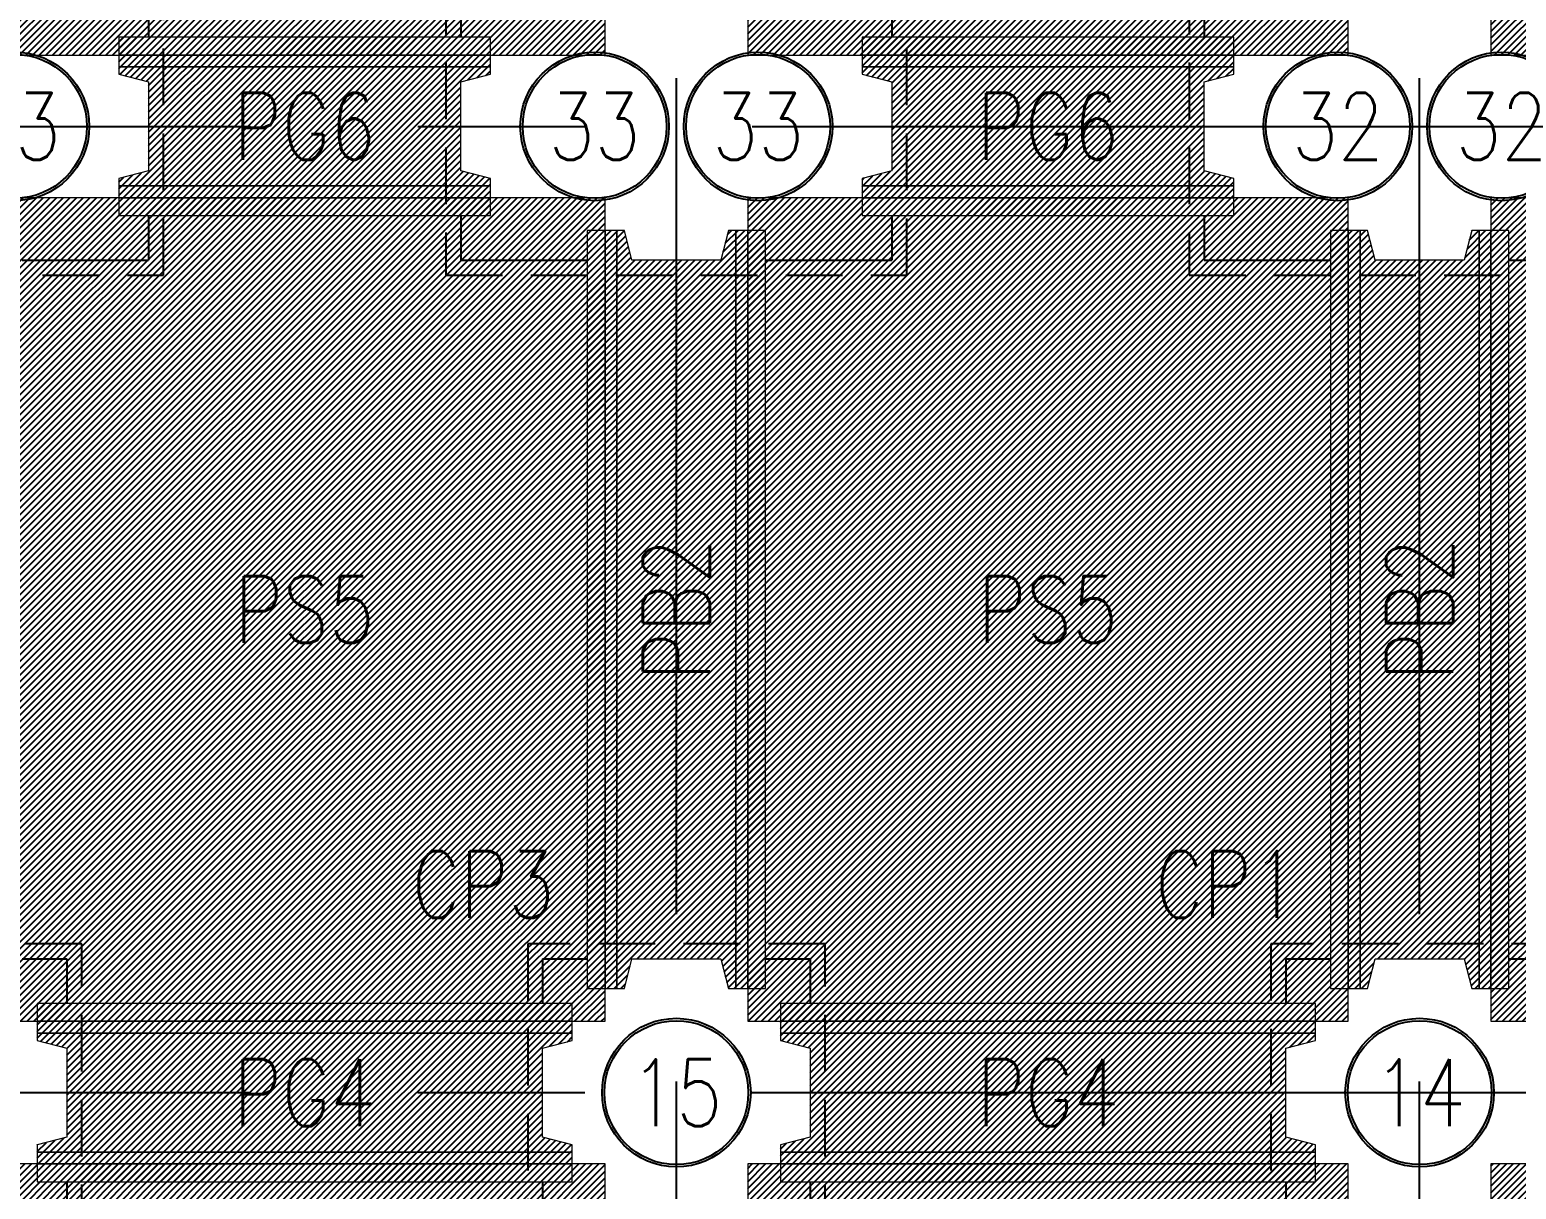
# Model space of a CAD drawing. Extents: x -4754 to 9942, y -40154 to 3841.
# Drawn here: x 1156 to 2156, y -19250 to -18470 of the extents above; entities that cross this region are included whole.
import ezdxf
from ezdxf.enums import TextEntityAlignment as Align

# ---------------------------------------------------------------- set-up
doc = ezdxf.new("R2010")
doc.units = 0
doc.header["$LTSCALE"] = 3
doc.linetypes.add('CENTER', pattern=[2, 1.25, -0.25, 0.25, -0.25])
doc.linetypes.add('DASHED', pattern=[19.05, 12.7, -6.35])
doc.layers.get('0').update_dxf_attribs({"linetype": 'CONTINUOUS'})
doc.layers.add('HB_0', color=7, linetype='CONTINUOUS', transparency=0.5)
doc.layers.add('預鑄版_HATCH', color=253, linetype='CONTINUOUS', transparency=0.1)
for name, color, linetype in [('基椿', 1, 'CONTINUOUS'), ('底圖', 7, 'CONTINUOUS'), ('預鑄梁', 7, 'CONTINUOUS'), ('預鑄梁_HATCH', 253, 'CONTINUOUS'), ('預鑄梁_TXT', 2, 'CONTINUOUS'), ('預鑄梁_外緣', 7, 'CONTINUOUS'), ('預鑄樁帽', 6, 'CONTINUOUS'), ('預鑄樁帽_TXT', 2, 'CONTINUOUS'), ('預鑄版', 7, 'CONTINUOUS'), ('預鑄版_TXT', 2, 'CONTINUOUS')]:
    doc.layers.add(name, color=color, linetype=linetype)
doc.styles.get("Standard").update_dxf_attribs({"font": 'ROMANS.shx', "width": 0.8, "bigfont": 'chineset.shx'})

# ---------------------------------------------------------------- blocks, each defined once
blk = doc.blocks.new('pile')
at = {"layer": 'HB_0', "linetype": 'Continuous'}
for radius in [50, 48.4]:
    blk.add_circle((0, 0), radius, dxfattribs=at)
at = {"color": 2, "width": 0.8}
blk.add_attdef('A', text='', height=45, dxfattribs=at).set_placement((0, 0), align=Align.MIDDLE_CENTER)

msp = doc.modelspace()

# ---------------------------------------------------------------- hatches: boundary and pattern name
at = {"layer": '預鑄梁_HATCH', "linetype": 'Continuous'}
h = msp.add_hatch(dxfattribs=at)
h.set_pattern_fill('ANSI31', color=256, style=0)
h.paths.add_polyline_path([(1215.844, -18594.682), (1465.844, -18594.682), (1465.844, -18594.682), (1465.844, -18582.682), (1465.844, -18574.682), (1465.844, -18569.682), (1445.844, -18564.682), (1445.844, -18504.682), (1465.844, -18499.682), (1465.844, -18494.682), (1465.844, -18486.682), (1465.844, -18474.682), (1465.844, -18474.682), (1215.844, -18474.682), (1215.844, -18474.682), (1215.844, -18486.682), (1215.844, -18494.682), (1215.844, -18499.682), (1235.844, -18504.682), (1235.844, -18564.682), (1215.844, -18569.682), (1215.844, -18574.682), (1215.844, -18582.682)], flags=17)
h = msp.add_hatch(dxfattribs=at)
h.set_pattern_fill('ANSI31', color=256, style=0)
h.paths.add_polyline_path([(1715.844, -18594.682), (1965.844, -18594.682), (1965.844, -18594.682), (1965.844, -18582.682), (1965.844, -18574.682), (1965.844, -18569.682), (1945.844, -18564.682), (1945.844, -18504.682), (1965.844, -18499.682), (1965.844, -18494.682), (1965.844, -18486.682), (1965.844, -18474.682), (1965.844, -18474.682), (1715.844, -18474.682), (1715.844, -18474.682), (1715.844, -18486.682), (1715.844, -18494.682), (1715.844, -18499.682), (1735.844, -18504.682), (1735.844, -18564.682), (1715.844, -18569.682), (1715.844, -18574.682), (1715.844, -18582.682)], flags=17)
h = msp.add_hatch(dxfattribs=at)
h.set_pattern_fill('ANSI31', color=256, style=0)
h.paths.add_polyline_path([(1530.844, -19114.682), (1542.844, -19114.682), (1550.844, -19114.682), (1555.844, -19114.682), (1560.844, -19094.682), (1620.844, -19094.682), (1625.844, -19114.682), (1630.844, -19114.682), (1638.844, -19114.682), (1650.844, -19114.682), (1650.844, -19094.682), (1650.844, -18624.682), (1650.844, -19114.682), (1650.844, -18604.682), (1650.844, -18604.682), (1638.844, -18604.682), (1630.844, -18604.682), (1625.844, -18604.682), (1620.844, -18624.682), (1560.844, -18624.682), (1555.844, -18604.682), (1550.844, -18604.682), (1542.844, -18604.682), (1530.844, -18604.682), (1530.844, -19094.682), (1530.844, -18624.682), (1530.844, -18604.682)], flags=17)
h = msp.add_hatch(dxfattribs=at)
h.set_pattern_fill('ANSI31', color=256, style=0)
h.paths.add_polyline_path([(2030.844, -19114.682), (2042.844, -19114.682), (2050.844, -19114.682), (2055.844, -19114.682), (2060.844, -19094.682), (2120.844, -19094.682), (2125.844, -19114.682), (2130.844, -19114.682), (2138.844, -19114.682), (2150.844, -19114.682), (2150.844, -19114.682), (2150.844, -18604.682), (2150.844, -18604.682), (2138.844, -18604.682), (2130.844, -18604.682), (2125.844, -18604.682), (2120.844, -18624.682), (2060.844, -18624.682), (2055.844, -18604.682), (2050.844, -18604.682), (2042.844, -18604.682), (2030.844, -18604.682), (2030.844, -19094.682), (2030.844, -18624.682), (2030.844, -18604.682)], flags=17)
h = msp.add_hatch(dxfattribs=at)
h.set_pattern_fill('ANSI31', color=256, style=0)
h.paths.add_polyline_path([(1160.844, -19244.682), (1520.844, -19244.682), (1520.844, -19244.682), (1520.844, -19232.682), (1520.844, -19224.682), (1520.844, -19219.682), (1500.844, -19214.682), (1500.844, -19154.682), (1520.844, -19149.682), (1520.844, -19144.682), (1520.844, -19136.682), (1520.844, -19124.682), (1520.844, -19124.682), (1160.844, -19124.682), (1160.844, -19124.682), (1160.844, -19136.682), (1160.844, -19144.682), (1160.844, -19149.682), (1180.844, -19154.682), (1180.844, -19214.682), (1160.844, -19219.682), (1160.844, -19224.682), (1160.844, -19232.682)], flags=17)
h = msp.add_hatch(dxfattribs=at)
h.set_pattern_fill('ANSI31', color=256, style=0)
h.paths.add_polyline_path([(1660.844, -19244.682), (2020.844, -19244.682), (2020.844, -19244.682), (2020.844, -19232.682), (2020.844, -19224.682), (2020.844, -19219.682), (2000.844, -19214.682), (2000.844, -19154.682), (2020.844, -19149.682), (2020.844, -19144.682), (2020.844, -19136.682), (2020.844, -19124.682), (2020.844, -19124.682), (1660.844, -19124.682), (1660.844, -19124.682), (1660.844, -19136.682), (1660.844, -19144.682), (1660.844, -19149.682), (1680.844, -19154.682), (1680.844, -19214.682), (1660.844, -19219.682), (1660.844, -19224.682), (1660.844, -19232.682)], flags=17)
at = {"layer": '預鑄版_HATCH', "linetype": 'Continuous'}
h = msp.add_hatch(dxfattribs=at)
h.set_pattern_fill('ANSI31', color=256, style=0)
h.paths.add_polyline_path([(1138.844, -18486.682), (1542.844, -18486.682), (1542.844, -17932.682), (1138.844, -17932.682)], flags=17)
h = msp.add_hatch(dxfattribs=at)
h.set_pattern_fill('ANSI31', color=256, style=0)
h.paths.add_polyline_path([(1638.844, -18486.682), (2042.844, -18486.682), (2042.844, -17932.682), (1638.844, -17932.682)], flags=17)
h = msp.add_hatch(dxfattribs=at)
h.set_pattern_fill('ANSI31', color=256, style=0)
h.paths.add_polyline_path([(2138.844, -18486.682), (2542.844, -18486.682), (2542.844, -17932.682), (2138.844, -17932.682)], flags=17)
h = msp.add_hatch(dxfattribs=at)
h.set_pattern_fill('ANSI31', color=256, style=0)
h.paths.add_polyline_path([(1138.844, -19136.682), (1542.844, -19136.682), (1542.844, -18582.682), (1138.844, -18582.682)], flags=17)
h = msp.add_hatch(dxfattribs=at)
h.set_pattern_fill('ANSI31', color=256, style=0)
h.paths.add_polyline_path([(1638.844, -19136.682), (2042.844, -19136.682), (2042.844, -18582.682), (1638.844, -18582.682)], flags=17)
h = msp.add_hatch(dxfattribs=at)
h.set_pattern_fill('ANSI31', color=256, style=0)
h.paths.add_polyline_path([(2138.844, -19136.682), (2542.844, -19136.682), (2542.844, -18582.682), (2138.844, -18582.682)], flags=17)
h = msp.add_hatch(dxfattribs=at)
h.set_pattern_fill('ANSI31', color=256, style=0)
h.paths.add_polyline_path([(1138.844, -19786.682), (1542.844, -19786.682), (1542.844, -19232.682), (1138.844, -19232.682)], flags=17)
h = msp.add_hatch(dxfattribs=at)
h.set_pattern_fill('ANSI31', color=256, style=0)
h.paths.add_polyline_path([(1638.844, -19786.682), (2042.844, -19786.682), (2042.844, -19232.682), (1638.844, -19232.682)], flags=17)
h = msp.add_hatch(dxfattribs=at)
h.set_pattern_fill('ANSI31', color=256, style=0)
h.paths.add_polyline_path([(2138.844, -19786.682), (2542.844, -19786.682), (2542.844, -19232.682), (2138.844, -19232.682)], flags=17)

# ---------------------------------------------------------------- linework, layer by layer
at = {"layer": '底圖', "color": 252, "linetype": 'CENTER', "ltscale": 150}
for points in [[(1590.844, -19964.682), (1590.844, -16984.682)], [(2090.844, -19964.682), (2090.844, -16984.682)], [(-158.156, -18534.682), (4339.844, -18534.682)], [(-158.156, -19184.682), (4339.844, -19184.682)]]:
    msp.add_lwpolyline(points, dxfattribs=at)
at = {"layer": '預鑄梁', "lineweight": 5}
for p, q in [((1235.844, -18474.682, 110), (1215.844, -18474.682, 110)), ((1215.844, -18474.682, 110), (1215.844, -18486.682, 110)), ((1445.844, -18474.682, 110), (1235.844, -18474.682, 110)), ((1465.844, -18474.682, 110), (1445.844, -18474.682, 110)), ((1465.844, -18486.682, 110), (1465.844, -18474.682, 110)), ((1735.844, -18474.682, 110), (1715.844, -18474.682, 110)), ((1715.844, -18474.682, 110), (1715.844, -18486.682, 110)), ((1945.844, -18474.682, 110), (1735.844, -18474.682, 110)), ((1965.844, -18474.682, 110), (1945.844, -18474.682, 110)), ((1965.844, -18486.682, 110), (1965.844, -18474.682, 110)), ((1235.844, -18486.682, 110), (1215.844, -18486.682, 110)), ((1215.844, -18486.682, 110), (1215.844, -18494.682, 97)), ((1215.844, -18486.682, 110), (1235.844, -18486.682, 110)), ((1445.844, -18486.682, 110), (1235.844, -18486.682, 110)), ((1235.844, -18486.682, 110), (1445.844, -18486.682, 110)), ((1465.844, -18486.682, 110), (1445.844, -18486.682, 110)), ((1445.844, -18486.682, 110), (1465.844, -18486.682, 110)), ((1465.844, -18494.682, 97), (1465.844, -18486.682, 110)), ((1735.844, -18486.682, 110), (1715.844, -18486.682, 110)), ((1715.844, -18486.682, 110), (1715.844, -18494.682, 97)), ((1715.844, -18486.682, 110), (1735.844, -18486.682, 110)), ((1945.844, -18486.682, 110), (1735.844, -18486.682, 110)), ((1735.844, -18486.682, 110), (1945.844, -18486.682, 110)), ((1965.844, -18486.682, 110), (1945.844, -18486.682, 110)), ((1945.844, -18486.682, 110), (1965.844, -18486.682, 110)), ((1965.844, -18494.682, 97), (1965.844, -18486.682, 110)), ((1235.844, -18494.682, 97), (1215.844, -18494.682, 97)), ((1215.844, -18494.682, 97), (1215.844, -18499.682, 97)), ((1215.844, -18494.682, 97), (1235.844, -18494.682, 97)), ((1215.844, -18499.682, 97), (1235.844, -18504.682, 97)), ((1235.844, -18494.682, 97), (1445.844, -18494.682, 97)), ((1445.844, -18494.682, 97), (1235.844, -18494.682, 97)), ((1465.844, -18494.682, 97), (1445.844, -18494.682, 97)), ((1445.844, -18494.682, 97), (1465.844, -18494.682, 97)), ((1445.844, -18504.682, 97), (1465.844, -18499.682, 97)), ((1465.844, -18499.682, 97), (1465.844, -18494.682, 97)), ((1735.844, -18494.682, 97), (1715.844, -18494.682, 97)), ((1715.844, -18494.682, 97), (1715.844, -18499.682, 97)), ((1715.844, -18494.682, 97), (1735.844, -18494.682, 97)), ((1715.844, -18499.682, 97), (1735.844, -18504.682, 97)), ((1735.844, -18494.682, 97), (1945.844, -18494.682, 97)), ((1945.844, -18494.682, 97), (1735.844, -18494.682, 97)), ((1965.844, -18494.682, 97), (1945.844, -18494.682, 97)), ((1945.844, -18494.682, 97), (1965.844, -18494.682, 97)), ((1945.844, -18504.682, 97), (1965.844, -18499.682, 97)), ((1965.844, -18499.682, 97), (1965.844, -18494.682, 97)), ((1235.844, -18504.682, 97), (1235.844, -18564.682, 97)), ((1445.844, -18564.682, 97), (1445.844, -18504.682, 97)), ((1735.844, -18504.682, 97), (1735.844, -18564.682, 97)), ((1945.844, -18564.682, 97), (1945.844, -18504.682, 97)), ((1235.844, -18564.682, 97), (1215.844, -18569.682, 97)), ((1215.844, -18569.682, 97), (1215.844, -18574.682, 97)), ((1465.844, -18569.682, 97), (1445.844, -18564.682, 97)), ((1465.844, -18574.682, 97), (1465.844, -18569.682, 97)), ((1735.844, -18564.682, 97), (1715.844, -18569.682, 97)), ((1715.844, -18569.682, 97), (1715.844, -18574.682, 97)), ((1965.844, -18569.682, 97), (1945.844, -18564.682, 97)), ((1965.844, -18574.682, 97), (1965.844, -18569.682, 97)), ((1215.844, -18574.682, 97), (1235.844, -18574.682, 97)), ((1235.844, -18574.682, 97), (1215.844, -18574.682, 97)), ((1215.844, -18574.682, 97), (1215.844, -18582.682, 113)), ((1445.844, -18574.682, 97), (1235.844, -18574.682, 97)), ((1235.844, -18574.682, 97), (1445.844, -18574.682, 97)), ((1445.844, -18574.682, 97), (1465.844, -18574.682, 97)), ((1465.844, -18574.682, 97), (1445.844, -18574.682, 97)), ((1465.844, -18582.682, 113), (1465.844, -18574.682, 97)), ((1715.844, -18574.682, 97), (1735.844, -18574.682, 97)), ((1735.844, -18574.682, 97), (1715.844, -18574.682, 97)), ((1715.844, -18574.682, 97), (1715.844, -18582.682, 113)), ((1945.844, -18574.682, 97), (1735.844, -18574.682, 97)), ((1735.844, -18574.682, 97), (1945.844, -18574.682, 97)), ((1945.844, -18574.682, 97), (1965.844, -18574.682, 97)), ((1965.844, -18574.682, 97), (1945.844, -18574.682, 97)), ((1965.844, -18582.682, 113), (1965.844, -18574.682, 97)), ((1215.844, -18582.682, 113), (1235.844, -18582.682, 113)), ((1235.844, -18582.682, 113), (1215.844, -18582.682, 113)), ((1215.844, -18582.682, 113), (1215.844, -18594.682, 113)), ((1445.844, -18582.682, 113), (1235.844, -18582.682, 113)), ((1235.844, -18582.682, 113), (1445.844, -18582.682, 113)), ((1445.844, -18582.682, 113), (1465.844, -18582.682, 113)), ((1465.844, -18582.682, 113), (1445.844, -18582.682, 113)), ((1465.844, -18594.682, 113), (1465.844, -18582.682, 113)), ((1715.844, -18582.682, 113), (1735.844, -18582.682, 113)), ((1735.844, -18582.682, 113), (1715.844, -18582.682, 113)), ((1715.844, -18582.682, 113), (1715.844, -18594.682, 113)), ((1945.844, -18582.682, 113), (1735.844, -18582.682, 113)), ((1735.844, -18582.682, 113), (1945.844, -18582.682, 113)), ((1945.844, -18582.682, 113), (1965.844, -18582.682, 113)), ((1965.844, -18582.682, 113), (1945.844, -18582.682, 113)), ((1965.844, -18594.682, 113), (1965.844, -18582.682, 113)), ((1215.844, -18594.682, 113), (1235.844, -18594.682, 113)), ((1235.844, -18594.682, 113), (1445.844, -18594.682, 113)), ((1445.844, -18594.682, 113), (1465.844, -18594.682, 113)), ((1715.844, -18594.682, 113), (1735.844, -18594.682, 113)), ((1735.844, -18594.682, 113), (1945.844, -18594.682, 113)), ((1945.844, -18594.682, 113), (1965.844, -18594.682, 113)), ((1542.844, -18604.682, 113), (1530.844, -18604.682, 113)), ((1530.844, -18604.682, 113), (1530.844, -18624.682, 113)), ((1550.844, -18604.682, 97), (1542.844, -18604.682, 113)), ((1542.844, -18604.682, 113), (1542.844, -18624.682, 113)), ((1542.844, -18624.682, 113), (1542.844, -18604.682, 113)), ((1555.844, -18604.682, 97), (1550.844, -18604.682, 97)), ((1550.844, -18604.682, 97), (1550.844, -18624.682, 97)), ((1550.844, -18624.682, 97), (1550.844, -18604.682, 97)), ((1560.844, -18624.682, 97), (1555.844, -18604.682, 97)), ((1625.844, -18604.682, 97), (1620.844, -18624.682, 97)), ((1630.844, -18604.682, 97), (1625.844, -18604.682, 97)), ((1630.844, -18624.682, 97), (1630.844, -18604.682, 97)), ((1630.844, -18604.682, 97), (1630.844, -18624.682, 97)), ((1638.844, -18604.682, 113), (1630.844, -18604.682, 97)), ((1638.844, -18624.682, 113), (1638.844, -18604.682, 113)), ((1638.844, -18604.682, 113), (1638.844, -18624.682, 113)), ((1650.844, -18604.682, 113), (1638.844, -18604.682, 113)), ((1650.844, -18624.682, 113), (1650.844, -18604.682, 113)), ((2042.844, -18604.682, 113), (2030.844, -18604.682, 113)), ((2030.844, -18604.682, 113), (2030.844, -18624.682, 113)), ((2050.844, -18604.682, 97), (2042.844, -18604.682, 113)), ((2042.844, -18604.682, 113), (2042.844, -18624.682, 113)), ((2042.844, -18624.682, 113), (2042.844, -18604.682, 113)), ((2055.844, -18604.682, 97), (2050.844, -18604.682, 97)), ((2050.844, -18604.682, 97), (2050.844, -18624.682, 97)), ((2050.844, -18624.682, 97), (2050.844, -18604.682, 97)), ((2060.844, -18624.682, 97), (2055.844, -18604.682, 97)), ((2125.844, -18604.682, 97), (2120.844, -18624.682, 97)), ((2130.844, -18604.682, 97), (2125.844, -18604.682, 97)), ((2130.844, -18624.682, 97), (2130.844, -18604.682, 97)), ((2130.844, -18604.682, 97), (2130.844, -18624.682, 97)), ((2138.844, -18604.682, 113), (2130.844, -18604.682, 97)), ((2138.844, -18624.682, 113), (2138.844, -18604.682, 113)), ((2138.844, -18604.682, 113), (2138.844, -18624.682, 113)), ((2150.844, -18604.682, 113), (2138.844, -18604.682, 113)), ((2150.844, -18624.682, 113), (2150.844, -18604.682, 113)), ((1530.844, -18624.682, 113), (1530.844, -19094.682, 113)), ((1542.844, -18624.682, 113), (1542.844, -19094.682, 113)), ((1542.844, -19094.682, 113), (1542.844, -18624.682, 113)), ((1550.844, -19094.682, 97), (1550.844, -18624.682, 97)), ((1550.844, -18624.682, 97), (1550.844, -19094.682, 97)), ((1620.844, -18624.682, 97), (1560.844, -18624.682, 97)), ((1630.844, -18624.682, 97), (1630.844, -19094.682, 97)), ((1630.844, -19094.682, 97), (1630.844, -18624.682, 97)), ((1638.844, -18624.682, 113), (1638.844, -19094.682, 113)), ((1638.844, -19094.682, 113), (1638.844, -18624.682, 113)), ((1650.844, -19094.682, 113), (1650.844, -18624.682, 113)), ((2030.844, -18624.682, 113), (2030.844, -19094.682, 113)), ((2042.844, -18624.682, 113), (2042.844, -19094.682, 113)), ((2042.844, -19094.682, 113), (2042.844, -18624.682, 113)), ((2050.844, -19094.682, 97), (2050.844, -18624.682, 97)), ((2050.844, -18624.682, 97), (2050.844, -19094.682, 97)), ((2120.844, -18624.682, 97), (2060.844, -18624.682, 97)), ((2130.844, -18624.682, 97), (2130.844, -19094.682, 97)), ((2130.844, -19094.682, 97), (2130.844, -18624.682, 97)), ((2138.844, -18624.682, 113), (2138.844, -19094.682, 113)), ((2138.844, -19094.682, 113), (2138.844, -18624.682, 113)), ((2150.844, -19094.682, 113), (2150.844, -18624.682, 113)), ((1530.844, -19094.682, 113), (1530.844, -19114.682, 113)), ((1542.844, -19094.682, 113), (1542.844, -19114.682, 113)), ((1542.844, -19114.682, 113), (1542.844, -19094.682, 113)), ((1550.844, -19094.682, 97), (1550.844, -19114.682, 97)), ((1550.844, -19114.682, 97), (1550.844, -19094.682, 97)), ((1555.844, -19114.682, 97), (1560.844, -19094.682, 97)), ((1560.844, -19094.682, 97), (1620.844, -19094.682, 97)), ((1620.844, -19094.682, 97), (1625.844, -19114.682, 97)), ((1630.844, -19114.682, 97), (1630.844, -19094.682, 97)), ((1630.844, -19094.682, 97), (1630.844, -19114.682, 97)), ((1638.844, -19114.682, 113), (1638.844, -19094.682, 113)), ((1638.844, -19094.682, 113), (1638.844, -19114.682, 113)), ((1650.844, -19114.682, 113), (1650.844, -19094.682, 113)), ((2030.844, -19094.682, 113), (2030.844, -19114.682, 113)), ((2042.844, -19094.682, 113), (2042.844, -19114.682, 113)), ((2042.844, -19114.682, 113), (2042.844, -19094.682, 113)), ((2050.844, -19094.682, 97), (2050.844, -19114.682, 97)), ((2050.844, -19114.682, 97), (2050.844, -19094.682, 97)), ((2055.844, -19114.682, 97), (2060.844, -19094.682, 97)), ((2060.844, -19094.682, 97), (2120.844, -19094.682, 97)), ((2120.844, -19094.682, 97), (2125.844, -19114.682, 97)), ((2130.844, -19114.682, 97), (2130.844, -19094.682, 97)), ((2130.844, -19094.682, 97), (2130.844, -19114.682, 97)), ((2138.844, -19114.682, 113), (2138.844, -19094.682, 113)), ((2138.844, -19094.682, 113), (2138.844, -19114.682, 113)), ((2150.844, -19114.682, 113), (2150.844, -19094.682, 113)), ((1530.844, -19114.682, 113), (1542.844, -19114.682, 113)), ((1542.844, -19114.682, 113), (1550.844, -19114.682, 97)), ((1550.844, -19114.682, 97), (1555.844, -19114.682, 97)), ((1625.844, -19114.682, 97), (1630.844, -19114.682, 97)), ((1630.844, -19114.682, 97), (1638.844, -19114.682, 113)), ((1638.844, -19114.682, 113), (1650.844, -19114.682, 113)), ((2030.844, -19114.682, 113), (2042.844, -19114.682, 113)), ((2042.844, -19114.682, 113), (2050.844, -19114.682, 97)), ((2050.844, -19114.682, 97), (2055.844, -19114.682, 97)), ((2125.844, -19114.682, 97), (2130.844, -19114.682, 97)), ((2130.844, -19114.682, 97), (2138.844, -19114.682, 113)), ((2138.844, -19114.682, 113), (2150.844, -19114.682, 113)), ((1180.844, -19124.682, 113), (1160.844, -19124.682, 113)), ((1160.844, -19124.682, 113), (1160.844, -19136.682, 113)), ((1500.844, -19124.682, 113), (1180.844, -19124.682, 113)), ((1520.844, -19124.682, 113), (1500.844, -19124.682, 113)), ((1520.844, -19136.682, 113), (1520.844, -19124.682, 113)), ((1680.844, -19124.682, 113), (1660.844, -19124.682, 113)), ((1660.844, -19124.682, 113), (1660.844, -19136.682, 113)), ((2000.844, -19124.682, 113), (1680.844, -19124.682, 113)), ((2020.844, -19124.682, 113), (2000.844, -19124.682, 113)), ((2020.844, -19136.682, 113), (2020.844, -19124.682, 113)), ((1180.844, -19136.682, 113), (1160.844, -19136.682, 113)), ((1160.844, -19136.682, 113), (1160.844, -19144.682, 100)), ((1160.844, -19136.682, 113), (1180.844, -19136.682, 113)), ((1500.844, -19136.682, 113), (1180.844, -19136.682, 113)), ((1180.844, -19136.682, 113), (1500.844, -19136.682, 113)), ((1520.844, -19136.682, 113), (1500.844, -19136.682, 113)), ((1500.844, -19136.682, 113), (1520.844, -19136.682, 113)), ((1520.844, -19144.682, 100), (1520.844, -19136.682, 113)), ((1680.844, -19136.682, 113), (1660.844, -19136.682, 113)), ((1660.844, -19136.682, 113), (1660.844, -19144.682, 100)), ((1660.844, -19136.682, 113), (1680.844, -19136.682, 113)), ((2000.844, -19136.682, 113), (1680.844, -19136.682, 113)), ((1680.844, -19136.682, 113), (2000.844, -19136.682, 113)), ((2020.844, -19136.682, 113), (2000.844, -19136.682, 113)), ((2000.844, -19136.682, 113), (2020.844, -19136.682, 113)), ((2020.844, -19144.682, 100), (2020.844, -19136.682, 113)), ((1180.844, -19144.682, 100), (1160.844, -19144.682, 100)), ((1160.844, -19144.682, 100), (1160.844, -19149.682, 100)), ((1160.844, -19144.682, 100), (1180.844, -19144.682, 100)), ((1160.844, -19149.682, 100), (1180.844, -19154.682, 100)), ((1180.844, -19144.682, 100), (1500.844, -19144.682, 100)), ((1500.844, -19144.682, 100), (1180.844, -19144.682, 100)), ((1520.844, -19144.682, 100), (1500.844, -19144.682, 100)), ((1500.844, -19144.682, 100), (1520.844, -19144.682, 100)), ((1500.844, -19154.682, 100), (1520.844, -19149.682, 100)), ((1520.844, -19149.682, 100), (1520.844, -19144.682, 100)), ((1680.844, -19144.682, 100), (1660.844, -19144.682, 100)), ((1660.844, -19144.682, 100), (1660.844, -19149.682, 100)), ((1660.844, -19144.682, 100), (1680.844, -19144.682, 100)), ((1660.844, -19149.682, 100), (1680.844, -19154.682, 100)), ((1680.844, -19144.682, 100), (2000.844, -19144.682, 100)), ((2000.844, -19144.682, 100), (1680.844, -19144.682, 100)), ((2020.844, -19144.682, 100), (2000.844, -19144.682, 100)), ((2000.844, -19144.682, 100), (2020.844, -19144.682, 100)), ((2000.844, -19154.682, 100), (2020.844, -19149.682, 100)), ((2020.844, -19149.682, 100), (2020.844, -19144.682, 100)), ((1180.844, -19154.682, 100), (1180.844, -19214.682, 100)), ((1500.844, -19214.682, 100), (1500.844, -19154.682, 100)), ((1680.844, -19154.682, 100), (1680.844, -19214.682, 100)), ((2000.844, -19214.682, 100), (2000.844, -19154.682, 100)), ((1180.844, -19214.682, 100), (1160.844, -19219.682, 100)), ((1160.844, -19219.682, 100), (1160.844, -19224.682, 100)), ((1520.844, -19219.682, 100), (1500.844, -19214.682, 100)), ((1520.844, -19224.682, 100), (1520.844, -19219.682, 100)), ((1680.844, -19214.682, 100), (1660.844, -19219.682, 100)), ((1660.844, -19219.682, 100), (1660.844, -19224.682, 100)), ((2020.844, -19219.682, 100), (2000.844, -19214.682, 100)), ((2020.844, -19224.682, 100), (2020.844, -19219.682, 100)), ((1160.844, -19224.682, 100), (1180.844, -19224.682, 100)), ((1180.844, -19224.682, 100), (1160.844, -19224.682, 100)), ((1160.844, -19224.682, 100), (1160.844, -19232.682, 116)), ((1500.844, -19224.682, 100), (1180.844, -19224.682, 100)), ((1180.844, -19224.682, 100), (1500.844, -19224.682, 100)), ((1500.844, -19224.682, 100), (1520.844, -19224.682, 100)), ((1520.844, -19224.682, 100), (1500.844, -19224.682, 100)), ((1520.844, -19232.682, 116), (1520.844, -19224.682, 100)), ((1660.844, -19224.682, 100), (1680.844, -19224.682, 100)), ((1680.844, -19224.682, 100), (1660.844, -19224.682, 100)), ((1660.844, -19224.682, 100), (1660.844, -19232.682, 116)), ((2000.844, -19224.682, 100), (1680.844, -19224.682, 100)), ((1680.844, -19224.682, 100), (2000.844, -19224.682, 100)), ((2000.844, -19224.682, 100), (2020.844, -19224.682, 100)), ((2020.844, -19224.682, 100), (2000.844, -19224.682, 100)), ((2020.844, -19232.682, 116), (2020.844, -19224.682, 100)), ((1160.844, -19232.682, 116), (1180.844, -19232.682, 116)), ((1180.844, -19232.682, 116), (1160.844, -19232.682, 116)), ((1160.844, -19232.682, 116), (1160.844, -19244.682, 116)), ((1500.844, -19232.682, 116), (1180.844, -19232.682, 116)), ((1180.844, -19232.682, 116), (1500.844, -19232.682, 116)), ((1500.844, -19232.682, 116), (1520.844, -19232.682, 116)), ((1520.844, -19232.682, 116), (1500.844, -19232.682, 116)), ((1520.844, -19244.682, 116), (1520.844, -19232.682, 116)), ((1660.844, -19232.682, 116), (1680.844, -19232.682, 116)), ((1680.844, -19232.682, 116), (1660.844, -19232.682, 116)), ((1660.844, -19232.682, 116), (1660.844, -19244.682, 116)), ((2000.844, -19232.682, 116), (1680.844, -19232.682, 116)), ((1680.844, -19232.682, 116), (2000.844, -19232.682, 116)), ((2000.844, -19232.682, 116), (2020.844, -19232.682, 116)), ((2020.844, -19232.682, 116), (2000.844, -19232.682, 116)), ((2020.844, -19244.682, 116), (2020.844, -19232.682, 116)), ((1160.844, -19244.682, 116), (1180.844, -19244.682, 116)), ((1180.844, -19244.682, 116), (1500.844, -19244.682, 116)), ((1500.844, -19244.682, 116), (1520.844, -19244.682, 116)), ((1660.844, -19244.682, 116), (1680.844, -19244.682, 116)), ((1680.844, -19244.682, 116), (2000.844, -19244.682, 116)), ((2000.844, -19244.682, 116), (2020.844, -19244.682, 116))]:
    msp.add_line(p, q, dxfattribs=at)
at = {"layer": '預鑄梁', "color": 1, "linetype": 'Continuous'}
for points in [[(1235.844, -18444.682), (1235.844, -18474.682)], [(1445.844, -18444.682), (1445.844, -18474.682)], [(1735.844, -18444.682), (1735.844, -18474.682)], [(1945.844, -18444.682), (1945.844, -18474.682)], [(1235.844, -18594.682), (1235.844, -18624.682)], [(1445.844, -18594.682), (1445.844, -18624.682)], [(1735.844, -18594.682), (1735.844, -18624.682)], [(1945.844, -18594.682), (1945.844, -18624.682)], [(1150.844, -18624.682), (1235.844, -18624.682)], [(1445.844, -18624.682), (1530.844, -18624.682)], [(1650.844, -18624.682), (1735.844, -18624.682)], [(1945.844, -18624.682), (2030.844, -18624.682)], [(2150.844, -18624.682), (2235.844, -18624.682)], [(1150.844, -19094.682), (1180.844, -19094.682)], [(1180.844, -19094.682), (1180.844, -19124.682)], [(1500.844, -19094.682), (1500.844, -19124.682)], [(1500.844, -19094.682), (1530.844, -19094.682)], [(1650.844, -19094.682), (1680.844, -19094.682)], [(1680.844, -19094.682), (1680.844, -19124.682)], [(2000.844, -19094.682), (2000.844, -19124.682)], [(2000.844, -19094.682), (2030.844, -19094.682)], [(2150.844, -19094.682), (2180.844, -19094.682)], [(1180.844, -19244.682), (1180.844, -19274.682)], [(1500.844, -19244.682), (1500.844, -19274.682)], [(1680.844, -19244.682), (1680.844, -19274.682)], [(2000.844, -19244.682), (2000.844, -19274.682)]]:
    msp.add_lwpolyline(points, dxfattribs=at)
at = {"layer": '預鑄梁_外緣', "lineweight": 5}
for p, q in [((1235.844, -18474.682, 110), (1215.844, -18474.682, 110)), ((1215.844, -18474.682, 110), (1215.844, -18486.682, 110)), ((1445.844, -18474.682, 110), (1235.844, -18474.682, 110)), ((1465.844, -18474.682, 110), (1445.844, -18474.682, 110)), ((1465.844, -18486.682, 110), (1465.844, -18474.682, 110)), ((1735.844, -18474.682, 110), (1715.844, -18474.682, 110)), ((1715.844, -18474.682, 110), (1715.844, -18486.682, 110)), ((1945.844, -18474.682, 110), (1735.844, -18474.682, 110)), ((1965.844, -18474.682, 110), (1945.844, -18474.682, 110)), ((1965.844, -18486.682, 110), (1965.844, -18474.682, 110)), ((1215.844, -18486.682, 110), (1215.844, -18494.682, 97)), ((1465.844, -18494.682, 97), (1465.844, -18486.682, 110)), ((1715.844, -18486.682, 110), (1715.844, -18494.682, 97)), ((1965.844, -18494.682, 97), (1965.844, -18486.682, 110)), ((1215.844, -18494.682, 97), (1215.844, -18499.682, 97)), ((1215.844, -18499.682, 97), (1235.844, -18504.682, 97)), ((1445.844, -18504.682, 97), (1465.844, -18499.682, 97)), ((1465.844, -18499.682, 97), (1465.844, -18494.682, 97)), ((1715.844, -18494.682, 97), (1715.844, -18499.682, 97)), ((1715.844, -18499.682, 97), (1735.844, -18504.682, 97)), ((1945.844, -18504.682, 97), (1965.844, -18499.682, 97)), ((1965.844, -18499.682, 97), (1965.844, -18494.682, 97)), ((1235.844, -18504.682, 97), (1235.844, -18564.682, 97)), ((1445.844, -18564.682, 97), (1445.844, -18504.682, 97)), ((1735.844, -18504.682, 97), (1735.844, -18564.682, 97)), ((1945.844, -18564.682, 97), (1945.844, -18504.682, 97)), ((1235.844, -18564.682, 97), (1215.844, -18569.682, 97)), ((1215.844, -18569.682, 97), (1215.844, -18574.682, 97)), ((1465.844, -18569.682, 97), (1445.844, -18564.682, 97)), ((1465.844, -18574.682, 97), (1465.844, -18569.682, 97)), ((1735.844, -18564.682, 97), (1715.844, -18569.682, 97)), ((1715.844, -18569.682, 97), (1715.844, -18574.682, 97)), ((1965.844, -18569.682, 97), (1945.844, -18564.682, 97)), ((1965.844, -18574.682, 97), (1965.844, -18569.682, 97)), ((1215.844, -18574.682, 97), (1215.844, -18582.682, 113)), ((1465.844, -18582.682, 113), (1465.844, -18574.682, 97)), ((1715.844, -18574.682, 97), (1715.844, -18582.682, 113)), ((1965.844, -18582.682, 113), (1965.844, -18574.682, 97)), ((1215.844, -18582.682, 113), (1215.844, -18594.682, 113)), ((1465.844, -18594.682, 113), (1465.844, -18582.682, 113)), ((1715.844, -18582.682, 113), (1715.844, -18594.682, 113)), ((1965.844, -18594.682, 113), (1965.844, -18582.682, 113)), ((1215.844, -18594.682, 113), (1235.844, -18594.682, 113)), ((1235.844, -18594.682, 113), (1445.844, -18594.682, 113)), ((1445.844, -18594.682, 113), (1465.844, -18594.682, 113)), ((1715.844, -18594.682, 113), (1735.844, -18594.682, 113)), ((1735.844, -18594.682, 113), (1945.844, -18594.682, 113)), ((1945.844, -18594.682, 113), (1965.844, -18594.682, 113)), ((1542.844, -18604.682, 113), (1530.844, -18604.682, 113)), ((1530.844, -18604.682, 113), (1530.844, -18624.682, 113)), ((1550.844, -18604.682, 97), (1542.844, -18604.682, 113)), ((1555.844, -18604.682, 97), (1550.844, -18604.682, 97)), ((1560.844, -18624.682, 97), (1555.844, -18604.682, 97)), ((1625.844, -18604.682, 97), (1620.844, -18624.682, 97)), ((1630.844, -18604.682, 97), (1625.844, -18604.682, 97)), ((1638.844, -18604.682, 113), (1630.844, -18604.682, 97)), ((1650.844, -18604.682, 113), (1638.844, -18604.682, 113)), ((1650.844, -18624.682, 113), (1650.844, -18604.682, 113)), ((2042.844, -18604.682, 113), (2030.844, -18604.682, 113)), ((2030.844, -18604.682, 113), (2030.844, -18624.682, 113)), ((2050.844, -18604.682, 97), (2042.844, -18604.682, 113)), ((2055.844, -18604.682, 97), (2050.844, -18604.682, 97)), ((2060.844, -18624.682, 97), (2055.844, -18604.682, 97)), ((2125.844, -18604.682, 97), (2120.844, -18624.682, 97)), ((2130.844, -18604.682, 97), (2125.844, -18604.682, 97)), ((2138.844, -18604.682, 113), (2130.844, -18604.682, 97)), ((2150.844, -18604.682, 113), (2138.844, -18604.682, 113)), ((2150.844, -18624.682, 113), (2150.844, -18604.682, 113)), ((1530.844, -18624.682, 113), (1530.844, -19094.682, 113)), ((1620.844, -18624.682, 97), (1560.844, -18624.682, 97)), ((1650.844, -19094.682, 113), (1650.844, -18624.682, 113)), ((2030.844, -18624.682, 113), (2030.844, -19094.682, 113)), ((2120.844, -18624.682, 97), (2060.844, -18624.682, 97)), ((2150.844, -19094.682, 113), (2150.844, -18624.682, 113)), ((1530.844, -19094.682, 113), (1530.844, -19114.682, 113)), ((1555.844, -19114.682, 97), (1560.844, -19094.682, 97)), ((1560.844, -19094.682, 97), (1620.844, -19094.682, 97)), ((1620.844, -19094.682, 97), (1625.844, -19114.682, 97)), ((1650.844, -19114.682, 113), (1650.844, -19094.682, 113)), ((2030.844, -19094.682, 113), (2030.844, -19114.682, 113)), ((2055.844, -19114.682, 97), (2060.844, -19094.682, 97)), ((2060.844, -19094.682, 97), (2120.844, -19094.682, 97)), ((2120.844, -19094.682, 97), (2125.844, -19114.682, 97)), ((2150.844, -19114.682, 113), (2150.844, -19094.682, 113)), ((1530.844, -19114.682, 113), (1542.844, -19114.682, 113)), ((1542.844, -19114.682, 113), (1550.844, -19114.682, 97)), ((1550.844, -19114.682, 97), (1555.844, -19114.682, 97)), ((1625.844, -19114.682, 97), (1630.844, -19114.682, 97)), ((1630.844, -19114.682, 97), (1638.844, -19114.682, 113)), ((1638.844, -19114.682, 113), (1650.844, -19114.682, 113)), ((2030.844, -19114.682, 113), (2042.844, -19114.682, 113)), ((2042.844, -19114.682, 113), (2050.844, -19114.682, 97)), ((2050.844, -19114.682, 97), (2055.844, -19114.682, 97)), ((2125.844, -19114.682, 97), (2130.844, -19114.682, 97)), ((2130.844, -19114.682, 97), (2138.844, -19114.682, 113)), ((2138.844, -19114.682, 113), (2150.844, -19114.682, 113)), ((1180.844, -19124.682, 113), (1160.844, -19124.682, 113)), ((1160.844, -19124.682, 113), (1160.844, -19136.682, 113)), ((1500.844, -19124.682, 113), (1180.844, -19124.682, 113)), ((1520.844, -19124.682, 113), (1500.844, -19124.682, 113)), ((1520.844, -19136.682, 113), (1520.844, -19124.682, 113)), ((1680.844, -19124.682, 113), (1660.844, -19124.682, 113)), ((1660.844, -19124.682, 113), (1660.844, -19136.682, 113)), ((2000.844, -19124.682, 113), (1680.844, -19124.682, 113)), ((2020.844, -19124.682, 113), (2000.844, -19124.682, 113)), ((2020.844, -19136.682, 113), (2020.844, -19124.682, 113)), ((1160.844, -19136.682, 113), (1160.844, -19144.682, 100)), ((1520.844, -19144.682, 100), (1520.844, -19136.682, 113)), ((1660.844, -19136.682, 113), (1660.844, -19144.682, 100)), ((2020.844, -19144.682, 100), (2020.844, -19136.682, 113)), ((1160.844, -19144.682, 100), (1160.844, -19149.682, 100)), ((1160.844, -19149.682, 100), (1180.844, -19154.682, 100)), ((1500.844, -19154.682, 100), (1520.844, -19149.682, 100)), ((1520.844, -19149.682, 100), (1520.844, -19144.682, 100)), ((1660.844, -19144.682, 100), (1660.844, -19149.682, 100)), ((1660.844, -19149.682, 100), (1680.844, -19154.682, 100)), ((2000.844, -19154.682, 100), (2020.844, -19149.682, 100)), ((2020.844, -19149.682, 100), (2020.844, -19144.682, 100)), ((1180.844, -19154.682, 100), (1180.844, -19214.682, 100)), ((1500.844, -19214.682, 100), (1500.844, -19154.682, 100)), ((1680.844, -19154.682, 100), (1680.844, -19214.682, 100)), ((2000.844, -19214.682, 100), (2000.844, -19154.682, 100)), ((1180.844, -19214.682, 100), (1160.844, -19219.682, 100)), ((1160.844, -19219.682, 100), (1160.844, -19224.682, 100)), ((1520.844, -19219.682, 100), (1500.844, -19214.682, 100)), ((1520.844, -19224.682, 100), (1520.844, -19219.682, 100)), ((1680.844, -19214.682, 100), (1660.844, -19219.682, 100)), ((1660.844, -19219.682, 100), (1660.844, -19224.682, 100)), ((2020.844, -19219.682, 100), (2000.844, -19214.682, 100)), ((2020.844, -19224.682, 100), (2020.844, -19219.682, 100)), ((1160.844, -19224.682, 100), (1160.844, -19232.682, 116)), ((1520.844, -19232.682, 116), (1520.844, -19224.682, 100)), ((1660.844, -19224.682, 100), (1660.844, -19232.682, 116)), ((2020.844, -19232.682, 116), (2020.844, -19224.682, 100)), ((1160.844, -19232.682, 116), (1160.844, -19244.682, 116)), ((1520.844, -19244.682, 116), (1520.844, -19232.682, 116)), ((1660.844, -19232.682, 116), (1660.844, -19244.682, 116)), ((2020.844, -19244.682, 116), (2020.844, -19232.682, 116)), ((1160.844, -19244.682, 116), (1180.844, -19244.682, 116)), ((1180.844, -19244.682, 116), (1500.844, -19244.682, 116)), ((1500.844, -19244.682, 116), (1520.844, -19244.682, 116)), ((1660.844, -19244.682, 116), (1680.844, -19244.682, 116)), ((1680.844, -19244.682, 116), (2000.844, -19244.682, 116)), ((2000.844, -19244.682, 116), (2020.844, -19244.682, 116))]:
    msp.add_line(p, q, dxfattribs=at)
at = {"layer": '預鑄樁帽', "linetype": 'DASHED'}
for points in [[(935.844, -18634.682), (1245.844, -18634.682), (1245.844, -18434.682), (935.844, -18434.682), (935.844, -18634.682)], [(1435.844, -18634.682), (1745.844, -18634.682), (1745.844, -18434.682), (1435.844, -18434.682), (1435.844, -18634.682)], [(1935.844, -18634.682), (2245.844, -18634.682), (2245.844, -18434.682), (1935.844, -18434.682), (1935.844, -18634.682)], [(990.844, -19284.682), (1190.844, -19284.682), (1190.844, -19084.682), (990.844, -19084.682), (990.844, -19284.682)], [(1490.844, -19284.682), (1690.844, -19284.682), (1690.844, -19084.682), (1490.844, -19084.682), (1490.844, -19284.682)], [(1990.844, -19284.682), (2190.844, -19284.682), (2190.844, -19084.682), (1990.844, -19084.682), (1990.844, -19284.682)]]:
    msp.add_lwpolyline(points, dxfattribs=at)
at = {"layer": '預鑄版', "lineweight": 5}
for points in [[(1138.844, -18486.682, 110), (1542.844, -18486.682, 110), (1542.844, -17932.682, 110), (1138.844, -17932.682, 110), (1138.844, -18486.682, 110)], [(1638.844, -18486.682, 110), (2042.844, -18486.682, 110), (2042.844, -17932.682, 110), (1638.844, -17932.682, 110), (1638.844, -18486.682, 110)], [(2138.844, -18486.682, 110), (2542.844, -18486.682, 110), (2542.844, -17932.682, 110), (2138.844, -17932.682, 110), (2138.844, -18486.682, 110)], [(1138.844, -19136.682, 113), (1542.844, -19136.682, 113), (1542.844, -18582.682, 113), (1138.844, -18582.682, 113), (1138.844, -19136.682, 113)], [(1638.844, -19136.682, 113), (2042.844, -19136.682, 113), (2042.844, -18582.682, 113), (1638.844, -18582.682, 113), (1638.844, -19136.682, 113)], [(2138.844, -19136.682, 113), (2542.844, -19136.682, 113), (2542.844, -18582.682, 113), (2138.844, -18582.682, 113), (2138.844, -19136.682, 113)], [(1138.844, -19786.682, 116), (1542.844, -19786.682, 116), (1542.844, -19232.682, 116), (1138.844, -19232.682, 116), (1138.844, -19786.682, 116)], [(1638.844, -19786.682, 116), (2042.844, -19786.682, 116), (2042.844, -19232.682, 116), (1638.844, -19232.682, 116), (1638.844, -19786.682, 116)], [(2138.844, -19786.682, 116), (2542.844, -19786.682, 116), (2542.844, -19232.682, 116), (2138.844, -19232.682, 116), (2138.844, -19786.682, 116)]]:
    msp.add_polyline3d(points, dxfattribs=at)

# ---------------------------------------------------------------- block references
at = {"layer": '基椿', "linetype": 'Continuous', "rotation": 360}
for p, values in [((1145.844, -18534.682), {'A': '33'}), ((1535.844, -18534.682), {'A': '33'}), ((1645.844, -18534.682), {'A': '33'}), ((2035.844, -18534.682), {'A': '32'}), ((2145.844, -18534.682), {'A': '32'}), ((1590.844, -19184.682), {'A': '15'}), ((2090.844, -19184.682), {'A': '14'})]:
    msp.add_blockref('pile', p, dxfattribs=at).add_auto_attribs(values)

# ---------------------------------------------------------------- texts
at = {"layer": '預鑄梁_TXT', "linetype": 'Continuous', "width": 0.8}
for s, p in [('PG6', (1340.844, -18534.682, 113)), ('PG6', (1840.844, -18534.682, 113)), ('PG4', (1340.844, -19184.682, 116)), ('PG4', (1840.844, -19184.682, 116))]:
    msp.add_text(s, height=45, dxfattribs=at).set_placement(p, align=Align.MIDDLE)
for p in [(1590.844, -18859.682, 113), (2090.844, -18859.682, 113)]:
    msp.add_text('PB2', height=45, rotation=90, dxfattribs=at).set_placement(p, align=Align.MIDDLE)
at = {"layer": '預鑄樁帽_TXT', "linetype": 'Continuous', "width": 0.8}
for s, p in [('CP3', (1460.844, -19044.682)), ('CP1', (1960.844, -19044.682))]:
    msp.add_text(s, height=45, dxfattribs=at).set_placement(p, align=Align.MIDDLE)
at = {"layer": '預鑄版_TXT', "linetype": 'Continuous', "width": 0.8}
for p in [(1340.844, -18859.682, 113), (1840.844, -18859.682, 113)]:
    msp.add_text('PS5', height=45, dxfattribs=at).set_placement(p, align=Align.MIDDLE)

doc.saveas('drawing.dxf')
